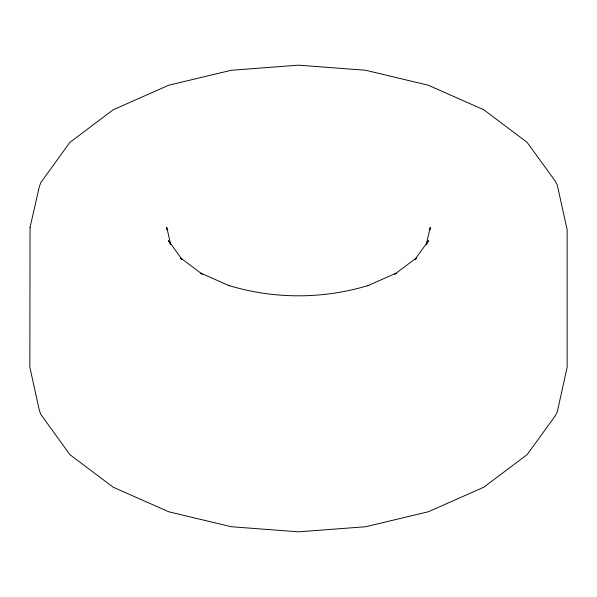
<?xml version="1.0" encoding="UTF-8"?>
<svg xmlns="http://www.w3.org/2000/svg" width="597" height="597" viewBox="0 0 597 597"><rect width="100%" height="100%" fill="white"/><g stroke="black" fill="none" stroke-linecap="round" stroke-linejoin="round"><path stroke-width="0.9" d="M430.034 229.785L430.228 227.382L426.348 244.382M426.295 244.792L428.474 240.681L415.027 259.419L416.452 257.889L394.804 274.172L396.184 273.157L367.573 285.829M368.677 285.351C323.156 299.298 273.844 299.298 228.323 285.351M229.427 285.829L200.816 273.157L202.196 274.172L180.548 257.889L181.973 259.419L168.526 240.681L170.705 244.792M170.652 244.382L166.772 227.382L166.966 229.785M30.044 227.382L29.85 367.215L39.193 409.729L40.663 414.146L69.879 454.63L113.206 487.212L168.585 511.733L231.255 526.726L298.5 531.837L365.745 526.726L428.415 511.733L483.794 487.212L527.121 454.63L555.076 416.116L557.255 412.012L567.15 367.215L567.15 229.785L557.255 184.988L555.076 180.884L527.121 142.37L483.794 109.788L428.415 85.267L365.745 70.274L298.5 65.163L231.255 70.274L168.585 85.267L113.206 109.788L69.879 142.37L40.663 182.854L39.193 187.271L30.044 227.382"/></g></svg>
